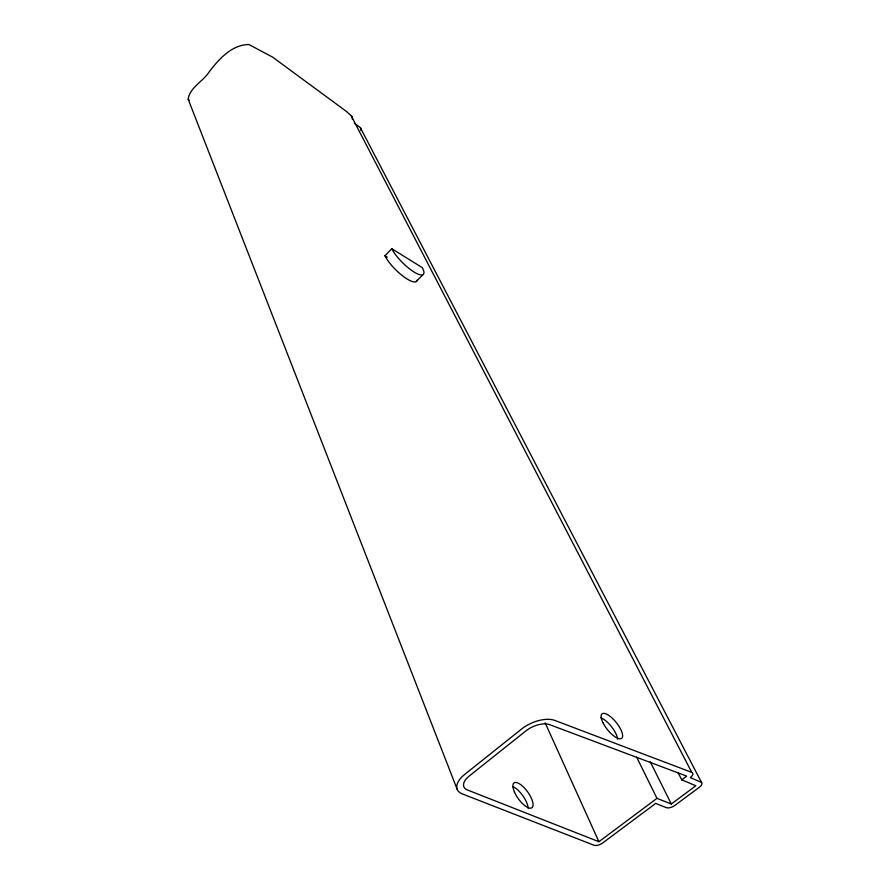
<?xml version="1.0" encoding="UTF-8"?>
<svg xmlns="http://www.w3.org/2000/svg" width="890" height="890" viewBox="0 0 890 890"><rect width="100%" height="100%" fill="white"/><g stroke="black" fill="none" stroke-linecap="round" stroke-linejoin="round"><path stroke-width="1.33" d="M417.054 280.205A22.751 6.43 44.7 0 1 402.992 276.156A22.751 6.43 44.7 0 1 384.925 255.764L391.778 248.733L422.405 267.701L423.707 270.927A22.795 6.319 44.7 0 1 414.117 272.062A22.795 6.319 44.7 0 1 394.081 252.627L391.778 248.733M416.086 281.607L422.961 274.699M681.751 779.84L686.691 776.113L550.109 724.838A18.1 9.412 -23.7 0 0 526.057 730.79L469.197 776.058A17.789 9.1 -22.4 0 0 467.74 790.098L598.914 841.706L656.965 798.352L671.316 804.004L695.858 785.759L681.751 779.84L677.957 772.42M691.752 772.364L555.393 720.644A25.332 13.172 -23.7 0 0 521.64 728.999L464.691 774.422A24.909 12.738 -22.4 0 0 462.722 794.069L594.142 845.289A6.464 2.993 -23.8 0 0 602.597 843.03L655.674 803.448L666.41 807.664A6.519 3.026 -25.1 0 0 674.82 805.439L699.406 787.216A6.564 3.071 -25.6 0 0 700.875 782.076L690.306 777.615A6.642 3.148 -25.5 0 0 691.752 772.364L351.216 115.767L346.344 111.372L272.607 57.127L248.855 44.5C231.745 44.734 219.062 59.007 209.361 71.6L209.272 71.701C203.487 81.213 189.681 87.442 188.168 99.202L457.238 789.452M384.925 255.764L387.284 257.21M354.42 123.287L359.827 127.237A4.283 3.438 -29.2 0 1 360.839 130.541M188.168 99.202L189.169 100.203M360.472 127.871L701.609 782.577M650.212 761.729L671.316 804.004M636.695 757.245L656.965 798.352M545.125 722.791L598.914 841.706M351.216 115.767A4.317 3.482 -29.2 0 1 352.262 119.127M512.885 786.66A15.275 5.818 54.4 0 1 528.115 808.153M601.006 717.841A15.664 5.707 51.3 0 1 617.615 739.134M514.42 791.933A15.297 5.774 54.3 0 0 531.875 807.764A15.297 5.774 54.3 0 0 522.664 786.259A15.297 5.774 54.3 0 0 514.42 791.933M602.942 722.691A15.686 5.663 51.2 0 0 621.554 738.4A15.686 5.663 51.2 0 0 611.063 717.14A15.686 5.663 51.2 0 0 602.942 722.691"/></g></svg>
